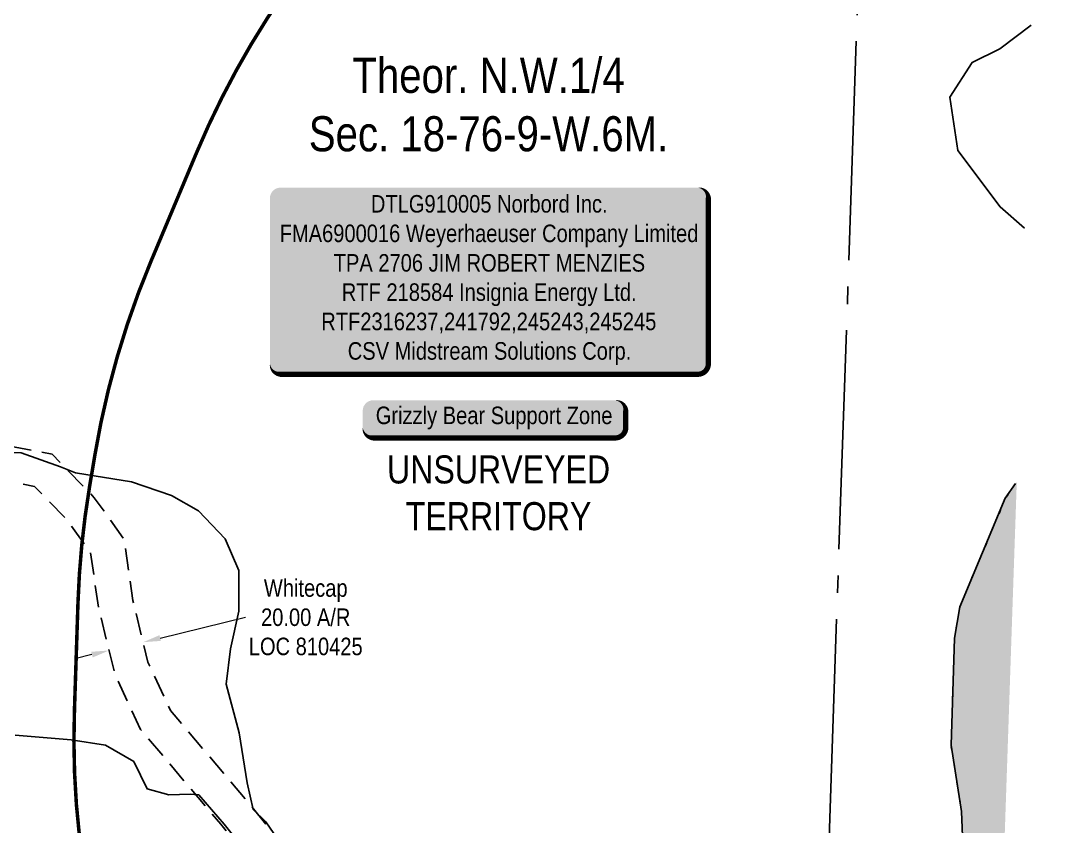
# Model space of a CAD drawing. Extents: x 347027 to 352250, y 6156875 to 6165050.
# Drawn here: x 349304 to 349893, y 6162503 to 6162963 of the extents above; entities that cross this region are included whole.
import ezdxf

# ---------------------------------------------------------------- set-up
doc = ezdxf.new("R2010")
doc.units = 0
doc.header["$LTSCALE"] = 5
doc.header["$PDSIZE"] = 20
for name, pattern in [('DASHDOT2', [5, 2.5, -1.25, 0, -1.25]), ('foc-ACCESSROAD', [3.75, 2.5, -1.25]), ('foc-QUARTERLINE', [33, 25, -3, 2, -3]), ('foc-WHEELTRACKS', [2, 0.4, -1.6])]:
    doc.linetypes.add(name, pattern=pattern)
doc.layers.get('Defpoints').update_dxf_attribs({"color": 9})
for name, color, linetype in [('AS-SURFACE IMPACT', 7, 'Continuous'), ('AS-WILDLIFE', 131, 'DASHDOT2'), ('AS-WILDLIFE-BLOCK', 131, 'Continuous'), ('C-SYMBOL', 7, 'Continuous'), ('F-AR', 190, 'foc-ACCESSROAD'), ('L-QSEC', 8, 'foc-QUARTERLINE'), ('L-UNS-T', 3, 'Continuous'), ('T-WATER', 160, 'Continuous'), ('T-WATER-H', 133, 'Continuous'), ('T-WATER-P3', 160, 'foc-WHEELTRACKS'), ('WETLAND', 143, 'Continuous')]:
    doc.layers.add(name, color=color, linetype=linetype)
doc.layers.add('F-RW-T', color=190, linetype='Continuous', lineweight=9)
doc.styles.add('175L', font='ARIALN.TTF', dxfattribs={"height": 20})
doc.styles.add('80', font='ARIALN.TTF', dxfattribs={"height": 10})
doc.styles.add('80CG', font='ARIALN.TTF', dxfattribs={"height": 10})
doc.styles.add('80L', font='ARIALN.TTF', dxfattribs={"height": 10})
doc.dimstyles.new('Compass 5 000', dxfattribs={"dimscale": 5, "dimtxt": 9, "dimasz": 2, "dimexe": 0.2, "dimexo": 0.0625, "dimgap": 0.5, "dimtad": 0, "dimtih": 1, "dimtoh": 1, "dimzin": 0, "dimdsep": 46, "dimtxsty": '80CG', "dimcen": 0.1, "dimse1": 1, "dimse2": 1, "dimclrd": 256, "dimclrt": 256, "dimaunit": 1, "dimadec": 4, "dimazin": 0, "dimtfac": 0.06, "dimtofl": 0, "dimtmove": 0, "dimatfit": 1, "dimfxl": 0.2, "dimtolj": 1, "dimtzin": 0, "dimlwd": -1, "dimarcsym": 0})

# ---------------------------------------------------------------- blocks, each defined once
blk = doc.blocks.new('*U32')
h = blk.add_hatch(color=255)
edge = h.paths.add_edge_path()
edge.add_line((-119, -54), (119, -54))
edge.add_arc((119, -48), 6, 270, 360)
edge.add_line((125, -48), (125, 46.5))
edge.add_arc((119, 46.5), 6, 0, 90)
edge.add_line((119, 52.5), (-119, 52.5))
edge.add_arc((-119, 46.5), 6, 90, 180)
edge.add_line((-125, 46.5), (-125, -48))
edge.add_arc((-119, -48), 6, 180, 270)
at = {"color": 44, "flags": 128}
blk.add_lwpolyline([(-119, -54, 3, 3, 0), (119, -54, 3, 3, 0.414214), (125, -48, 3, 3, 0), (125, 46.5, 3, 0, 0.414214), (119, 52.5, 0, 0, 0), (-119, 52.5, 0, 0, 0.414214), (-125, 46.5, 0, 0, 0), (-125, -48, 0, 3, 0.414214)], format="xyseb", close=True, dxfattribs=at)
at = {"color": 44, "style": '80'}
blk.add_attdef('ENTER_TEXT_001', (-35.99, -5), '', height=10, dxfattribs=at)
blk = doc.blocks.new('*U40')
h = blk.add_hatch(color=255)
edge = h.paths.add_edge_path()
edge.add_line((-69, -11.5), (69, -11.5))
edge.add_arc((69, -5.5), 6, 270, 360)
edge.add_line((75, -5.5), (75, 4))
edge.add_arc((69, 4), 6, 0, 90)
edge.add_line((69, 10), (-69, 10))
edge.add_arc((-69, 4), 6, 90, 180)
edge.add_line((-75, 4), (-75, -5.5))
edge.add_arc((-69, -5.5), 6, 180, 270)
at = {"color": 131, "flags": 128}
blk.add_lwpolyline([(-69, -11.5, 3, 3, 0), (69, -11.5, 3, 3, 0.414214), (75, -5.5, 3, 3, 0), (75, 4, 3, 0, 0.414214), (69, 10, 0, 0, 0), (-69, 10, 0, 0, 0.414214), (-75, 4, 0, 0, 0), (-75, -5.5, 0, 3, 0.414214)], format="xyseb", close=True, dxfattribs=at)
at = {"color": 131, "style": '80'}
blk.add_attdef('ENTER_TEXT_001', (-35.99, -5), '', height=10, dxfattribs=at)
blk = doc.blocks.new('*D87')
at = {"layer": 'Defpoints', "color": 0, "transparency": 16777216}
for p in [(349373.9, 6162609.42), (349374.18, 6162608.27), (349354.47, 6162604.7)]:
    blk.add_point(p, dxfattribs=at)
at = {"layer": 'F-RW-T', "transparency": 16777216}
for p, q in [((349383.9, 6162610.64), (349432.56, 6162622.47)), ((349345.03, 6162601.19), (349335.32, 6162598.83))]:
    blk.add_line(p, q, dxfattribs=at)
for points in [[(349383.5, 6162612.26), (349384.29, 6162609.02), (349374.18, 6162608.27)], [(349344.64, 6162602.81), (349345.43, 6162599.57), (349354.75, 6162603.55)]]:
    blk.add_solid(points, dxfattribs=at)
at = {"layer": 'F-RW-T', "transparency": 16777216, "insert": (349466.9, 6162622.47), "char_height": 10, "attachment_point": 5, "style": '80CG'}
blk.add_mtext('\\A1;Whitecap\\P20.00 A/R\\PLOC 810425', dxfattribs=at)

msp = doc.modelspace()

# ---------------------------------------------------------------- hatches: boundary and pattern name
at = {"layer": 'T-WATER-H'}
h = msp.add_hatch(color=256, dxfattribs=at)
h.dxf.hatch_style = 1
h.paths.add_polyline_path([(349864.627, 6162472.859), (349842.322, 6162473.598), (349842.468, 6162469.798), (349845.859, 6162453.691), (349851.851, 6162435.714), (349855.846, 6162395.765), (349846.857, 6162365.804), (349818.89, 6162325.854), (349811.899, 6162309.875), (349817.891, 6162251.95), (349826.88, 6162239.965), (349840.862, 6162230.977), (349855.893, 6162216.83)])
h.paths.add_polyline_path([(349872.37, 6162699.825), (349865.838, 6162690.39), (349839.869, 6162628.468), (349836.872, 6162610.491), (349834.875, 6162549.57), (349840.866, 6162511.618), (349842.322, 6162473.598), (349864.627, 6162472.859)])

# ---------------------------------------------------------------- linework, layer by layer
at = {"layer": 'AS-WILDLIFE', "const_width": 2, "flags": 128}
msp.add_lwpolyline([(349892.223, 6163281.761), (349875.946, 6163279.221), (349857.411, 6163275.6), (349839.029, 6163271.272), (349820.826, 6163266.245), (349802.828, 6163260.526), (349785.062, 6163254.124), (349767.553, 6163247.047), (349750.328, 6163239.306), (349733.411, 6163230.912), (349706.438, 6163216.926), (349689.927, 6163208.027), (349673.773, 6163198.496), (349657.998, 6163188.349), (349642.627, 6163177.6), (349627.683, 6163166.266), (349613.187, 6163154.364), (349599.161, 6163141.91), (349585.627, 6163128.925), (349572.604, 6163115.426), (349560.111, 6163101.435), (349552.881, 6163095.055), (349540.106, 6163083.385), (349527.742, 6163071.28), (349515.805, 6163058.754), (349504.309, 6163045.822), (349493.267, 6163032.5), (349482.693, 6163018.804), (349472.599, 6163004.751), (349454.617, 6162978.777), (349444.982, 6162964.33), (349435.855, 6162949.557), (349427.246, 6162934.476), (349419.166, 6162919.105), (349411.626, 6162903.463), (349404.632, 6162887.568), (349378.657, 6162825.631), (349371.532, 6162807.675), (349365.105, 6162789.457), (349359.387, 6162771.004), (349354.387, 6162752.344), (349350.111, 6162733.505), (349346.566, 6162714.515), (349343.568, 6162696.533), (349341.117, 6162680.166), (349339.209, 6162663.726), (349337.846, 6162647.231), (349337.03, 6162630.701), (349335.033, 6162569.765), (349334.719, 6162551.679), (349335.091, 6162533.594), (349336.146, 6162515.536), (349337.885, 6162497.531), (349340.303, 6162479.604), (349334.476, 6162462.157), (349329.3, 6162444.505), (349324.781, 6162426.674), (349320.926, 6162408.688), (349317.741, 6162390.571), (349315.229, 6162372.348), (349313.395, 6162354.045), (349312.24, 6162335.687), (349311.767, 6162317.298), (349311.975, 6162298.904), (349312.866, 6162280.531), (349314.436, 6162262.203), (349320.43, 6162204.263), (349322.785, 6162185.112), (349325.878, 6162166.066), (349329.703, 6162147.154), (349334.256, 6162128.403), (349339.529, 6162109.842), (349345.514, 6162091.499), (349352.203, 6162073.4), (349359.585, 6162055.572), (349367.65, 6162038.043), (349376.385, 6162020.838), (349385.778, 6162003.983), (349395.814, 6161987.504), (349406.479, 6161971.423), (349417.756, 6161955.767), (349426.747, 6161943.779), (349437.574, 6161929.861), (349448.885, 6161916.335), (349460.666, 6161903.216), (349472.904, 6161890.522), (349485.582, 6161878.267), (349498.685, 6161866.468), (349512.197, 6161855.139), (349526.1, 6161844.294), (349531.991, 6161838.75), (349546.518, 6161825.583), (349561.561, 6161813.01), (349577.096, 6161801.05), (349593.098, 6161789.722), (349609.541, 6161779.045), (349616.653, 6161762.115), (349624.386, 6161745.459), (349632.73, 6161729.1), (349641.673, 6161713.062), (349651.204, 6161697.365), (349661.309, 6161682.032), (349671.974, 6161667.083), (349683.185, 6161652.539), (349694.927, 6161638.42), (349707.182, 6161624.744), (349719.936, 6161611.532), (349730.925, 6161600.543), (349743.763, 6161588.156), (349757.035, 6161576.235), (349770.724, 6161564.795), (349784.812, 6161553.851), (349799.281, 6161543.417), (349814.114, 6161533.505), (349829.291, 6161524.129), (349832.205, 6161522.47)], dxfattribs=at)
at = {"layer": 'F-AR', "flags": 128}
msp.add_lwpolyline([(348989.348, 6162941.22), (348998.293, 6163275.967), (348999.964, 6163306.708), (349004.68, 6163393.467), (349009.399, 6163609.408), (349017.76, 6163855.348), (349017.864, 6163858.32), (349018.562, 6163878.309), (349019.085, 6163893.29), (349019.434, 6163903.28), (349026.691, 6164111.01), (349033.071, 6164293.661), (349032.763, 6164343.972), (349026.039, 6164373.186), (349024.198, 6164377.679), (349026.128, 6164433.91), (349030.432, 6164415.209), (349045.159, 6164379.258), (349052.744, 6164346.303), (349053.067, 6164293.372), (349046.674, 6164110.345), (349039.427, 6163902.886), (349039.078, 6163892.896), (349038.555, 6163877.908), (349037.743, 6163854.658), (349029.387, 6163608.85), (349024.663, 6163392.706), (349019.952, 6163306.043), (349018.273, 6163275.156), (349006.825, 6162846.78), (349010.223, 6162824.497), (349029.972, 6162794.301), (349062.709, 6162773.09), (349100.872, 6162750.46), (349139.141, 6162735.133), (349174.225, 6162722.703), (349246.007, 6162720.576), (349291.367, 6162721.486), (349322.249, 6162715.603), (349346.333, 6162690.726), (349363.253, 6162667.076), (349368.404, 6162632.033), (349376.939, 6162596.923), (349389.723, 6162569.319), (349433.866, 6162517.196), (349458.897, 6162486.29), (349463.415, 6162480.721), (349481.148, 6162445.302), (349493.58, 6162376.208), (349497.958, 6162334.66), (349477.783, 6162335.328), (349473.771, 6162373.386), (349461.98, 6162438.926), (349446.51, 6162469.824), (349432.455, 6162487.166), (349418.467, 6162504.441), (349372.717, 6162558.461), (349357.972, 6162590.297), (349348.756, 6162628.209), (349344.175, 6162659.378), (349330.935, 6162677.884), (349312.287, 6162697.146), (349289.679, 6162701.454), (349245.912, 6162700.575), (349170.501, 6162702.81), (349132.083, 6162716.421), (349092.003, 6162732.473), (349052.169, 6162756.093), (349015.553, 6162779.82), (348991.111, 6162817.188), (348986.79, 6162845.53), (348987.986, 6162890.252)], dxfattribs=at)
at = {"layer": 'L-QSEC'}
msp.add_line((349737.216, 6161671.931), (349792.112, 6163280.427), dxfattribs=at)
at = {"layer": 'T-WATER', "flags": 128}
msp.add_lwpolyline([(349855.3, 6162217.388), (349840.862, 6162230.977), (349826.88, 6162239.965), (349817.891, 6162251.95), (349811.899, 6162309.875), (349818.89, 6162325.854), (349846.857, 6162365.804), (349855.846, 6162395.765), (349851.851, 6162435.714), (349845.859, 6162453.691), (349842.468, 6162469.798), (349840.866, 6162511.618), (349834.875, 6162549.57), (349836.872, 6162610.491), (349839.869, 6162628.468), (349865.838, 6162690.39), (349871.727, 6162698.895)], dxfattribs=at)
at = {"layer": 'T-WATER-P3', "flags": 128}
msp.add_lwpolyline([(349855.3, 6162217.388), (349840.862, 6162230.977), (349826.88, 6162239.965), (349817.891, 6162251.95), (349811.899, 6162309.875), (349818.89, 6162325.854), (349846.857, 6162365.804), (349855.846, 6162395.765), (349851.851, 6162435.714), (349845.859, 6162453.691), (349842.468, 6162469.798), (349840.866, 6162511.618), (349834.875, 6162549.57), (349836.872, 6162610.491), (349839.869, 6162628.468), (349865.838, 6162690.39), (349871.727, 6162698.895)], dxfattribs=at)
at = {"layer": 'WETLAND'}
for points in [[(349880.645, 6162960.312), (349862.643, 6162946.921), (349847.02, 6162939.157), (349834.184, 6162919.282), (349838.716, 6162888.938), (349862.806, 6162856.72), (349876.694, 6162844.488)], [(349474.048, 6162462.132), (349444.143, 6162505.763), (349436.929, 6162512.869), (349433.445, 6162528.006), (349428.965, 6162556.523), (349421.458, 6162584.344), (349423.924, 6162604.529), (349428.79, 6162626.001), (349428.732, 6162649.161), (349420.897, 6162667.22), (349405.807, 6162683.241), (349390.319, 6162691.937), (349367.54, 6162699.813), (349335.697, 6162704.99), (349327.065, 6162708.398), (349304.591, 6162716.283), (349274.106, 6162716.623)], [(349301.311, 6162555.28), (349333.084, 6162552.539), (349352.677, 6162549.447), (349368.792, 6162540.16), (349376.556, 6162524.537), (349388.842, 6162521.234), (349401.022, 6162521.585), (349405.911, 6162521.117), (349420.41, 6162504.469), (349441.906, 6162477.661)]]:
    msp.add_lwpolyline(points, dxfattribs=at)

# ---------------------------------------------------------------- block references
at = {"layer": 'AS-SURFACE IMPACT'}
ref = msp.add_blockref('*U32', (349571.505, 6162815.175), dxfattribs=at)
ref.add_attrib('ENTER_TEXT_001', 'DTLG910005 Norbord Inc.', (349504.066, 6162853.448), dxfattribs={"layer": '0', "color": 44, "height": 10, "style": '80'})
ref.add_attrib('ENTER_TEXT_002', 'FMA6900016 Weyerhaeuser Company Limited', (349452.051, 6162836.604), dxfattribs={"layer": '0', "color": 44, "height": 10, "style": '80'})
ref.add_attrib('ENTER_TEXT_003', 'TPA 2706 JIM ROBERT MENZIES', (349482.855, 6162819.76), dxfattribs={"layer": '0', "color": 44, "height": 10, "style": '80'})
ref.add_attrib('ENTER_TEXT_004', 'RTF 218584 Insignia Energy Ltd.', (349487.491, 6162803.052), dxfattribs={"layer": '0', "color": 44, "height": 10, "style": '80'})
ref.add_attrib('ENTER_TEXT_005', 'RTF2316237,241792,245243,245245', (349475.754, 6162786.345), dxfattribs={"layer": '0', "color": 44, "height": 10, "style": '80'})
ref.add_attrib('ENTER_TEXT_006', 'CSV Midstream Solutions Corp.', (349490.867, 6162769.501), dxfattribs={"layer": '0', "color": 44, "height": 10, "style": '80'})
at = {"layer": 'AS-WILDLIFE-BLOCK'}
ref = msp.add_blockref('*U40', (349574.402, 6162736.347), dxfattribs=at)
ref.add_attrib('ENTER_TEXT_001', 'Grizzly Bear Support Zone', (349506.837, 6162732.728), dxfattribs={"layer": '0', "color": 131, "height": 10, "style": '80'})

# ---------------------------------------------------------------- texts
at = {"layer": 'C-SYMBOL', "color": 3, "insert": (349571.151, 6162941.766), "char_height": 20, "width": 215.98445, "attachment_point": 2, "style": '175L'}
msp.add_mtext('Theor. N.W.1/4\\PSec. 18-76-9-W.6M.', dxfattribs=at)
at = {"layer": 'L-UNS-T', "color": 3, "insert": (349576.87, 6162693.422), "char_height": 15.99608, "attachment_point": 5, "style": '80L'}
msp.add_mtext_dynamic_manual_height_columns('UNSURVEYED TERRITORY', width=126.44473, gutter_width=47.512, heights=[0], dxfattribs=at)

# ---------------------------------------------------------------- dimensions: what is measured, and where the dimension line sits
at = {"layer": 'F-RW-T'}
dim = msp.add_linear_dim(base=(349374.18, 6162608.275), p1=(349354.472, 6162604.697), p2=(349373.901, 6162609.42), angle=13.664092, text='Whitecap\\P20.00 A/R\\PLOC 810425', dimstyle='Compass 5 000', dxfattribs=at)
dim.commit()
dim.dimension.update_dxf_attribs({"geometry": '*D87', "text_midpoint": (349466.896, 6162622.468), "dimtype": 161})

doc.saveas('drawing.dxf')
